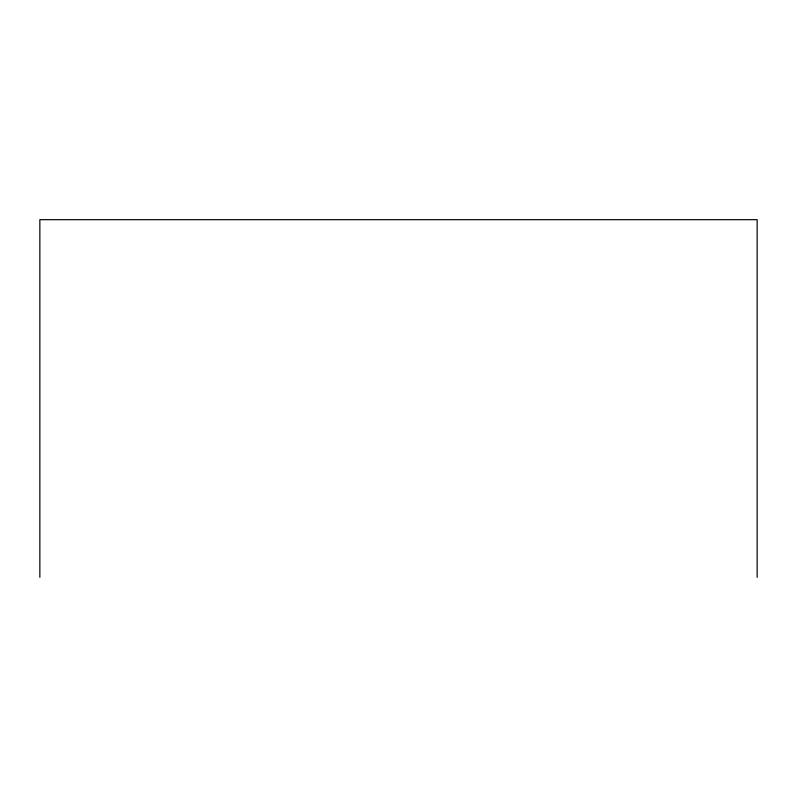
<?xml version="1.0" encoding="UTF-8"?>
<svg xmlns="http://www.w3.org/2000/svg" width="797" height="797" viewBox="0 0 797 797"><rect width="100%" height="100%" fill="white"/><g stroke="black" fill="none" stroke-linecap="round" stroke-linejoin="round"><path stroke-width="1.2" d="M757.15 577.327L757.15 219.673L39.85 219.673L39.85 577.327"/></g></svg>
